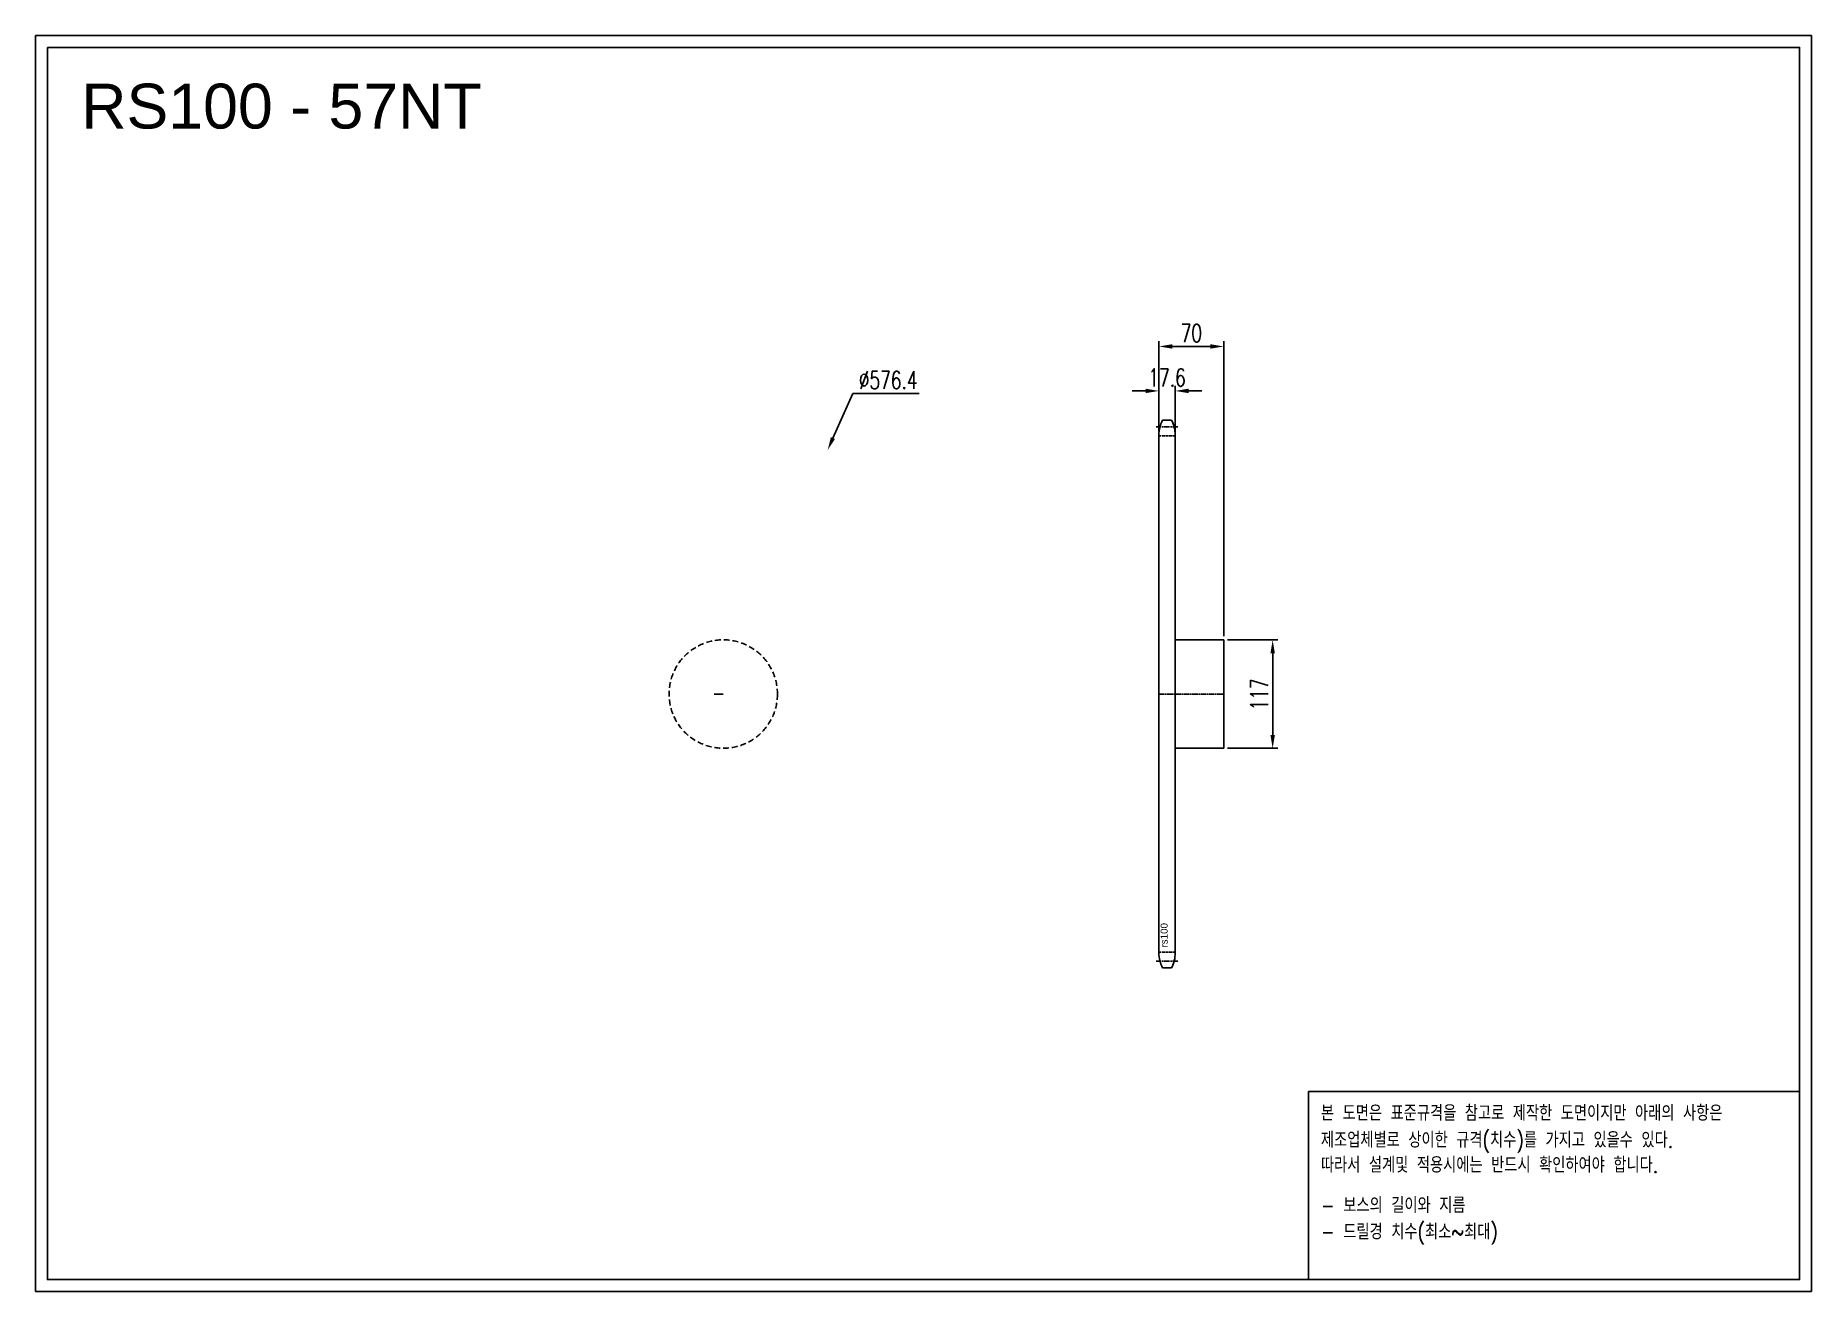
# Model space of a CAD drawing. Header units: millimetres. Extents: x -3932 to -2015, y 19971 to 21327.
import ezdxf

# ---------------------------------------------------------------- set-up
doc = ezdxf.new("R2010")
doc.units = ezdxf.units.MM
for name, pattern in [('AM_ISO02W050', [7.5, 6, -1.5]), ('AM_ISO02W050x2', [3.75, 3, -0.75]), ('AM_ISO08W050', [18, 12, -1.5, 3, -1.5]), ('AM_ISO08W050x2', [9, 6, -0.75, 1.5, -0.75]), ('HIDDEN', [9.525, 6.35, -3.175])]:
    doc.linetypes.add(name, pattern=pattern)
doc.layers.add('AM_3N', color=6, linetype='AM_ISO02W050', lineweight=25)
doc.layers.add('AM_7', color=4, linetype='AM_ISO08W050', lineweight=25)
doc.layers.add('HL', color=2, linetype='HIDDEN')
doc.layers.add('S-DIM', color=7, linetype='Continuous')
doc.styles.add('HAN', font='ROMANS.shx', dxfattribs={"width": 0.7, "bigfont": 'whgtxt.shx'})
doc.styles.add('HSG', font='SIMPLEX.shx', dxfattribs={"width": 0.7, "bigfont": 'HSG.shx'})
doc.styles.get("Standard").update_dxf_attribs({"font": 'arial.ttf'})
doc.dimstyles.new('APP32', dxfattribs={"dimscale": 8, "dimtxt": 2.4, "dimasz": 1.8, "dimexe": 0.7, "dimexo": 0.5, "dimgap": 0.6, "dimtad": 1, "dimtoh": 1, "dimdec": 1, "dimrnd": 0.01, "dimzin": 9, "dimdsep": 46, "dimtxsty": 'HSG', "dimcen": 0, "dimclrd": 1, "dimclre": 1, "dimclrt": 256, "dimazin": 2, "dimtp": 1, "dimtm": 1, "dimtfac": 0.5, "dimtdec": 1, "dimtofl": 0, "dimtmove": 0, "dimatfit": 3, "dimfxl": 0, "dimtvp": 1, "dimtolj": 2, "dimlwd": -1, "dimlwe": -1, "dimarcsym": 0})

# ---------------------------------------------------------------- blocks, each defined once
blk = doc.blocks.new('*D1')
at = {"layer": 'Defpoints', "color": 0, "transparency": 16777216}
for p in [(-2649.7, 20674.4), (-2649.7, 20557.4), (-2596.9, 20557.4)]:
    blk.add_point(p, dxfattribs=at)
at = {"layer": 'S-DIM', "color": 1, "transparency": 16777216}
for p, q in [((-2645.7, 20674.4), (-2591.3, 20674.4)), ((-2596.9, 20660), (-2596.9, 20571.8)), ((-2645.7, 20557.4), (-2591.3, 20557.4))]:
    blk.add_line(p, q, dxfattribs=at)
for points in [[(-2599.3, 20660), (-2594.5, 20660), (-2596.9, 20674.4)], [(-2599.3, 20571.8), (-2594.5, 20571.8), (-2596.9, 20557.4)]]:
    blk.add_solid(points, dxfattribs=at)
at = {"layer": 'S-DIM', "transparency": 16777216, "insert": (-2611.3, 20615.5), "char_height": 19.2, "attachment_point": 5, "rotation": 90, "style": 'HSG'}
blk.add_mtext('\\A2;117', dxfattribs=at)
blk = doc.blocks.new('*D2')
at = {"layer": 'Defpoints', "color": 0, "transparency": 16777216}
for p in [(-2702.1, 20943), (-2719.7, 20895.4), (-2702.1, 20894.6)]:
    blk.add_point(p, dxfattribs=at)
at = {"layer": 'S-DIM', "color": 1, "transparency": 16777216}
for p, q in [((-2734.1, 20943), (-2748.5, 20943)), ((-2719.7, 20899.4), (-2719.7, 20948.6)), ((-2702.1, 20898.6), (-2702.1, 20948.6)), ((-2687.7, 20943), (-2673.3, 20943))]:
    blk.add_line(p, q, dxfattribs=at)
for points in [[(-2734.1, 20945.4), (-2734.1, 20940.6), (-2719.7, 20943)], [(-2687.7, 20945.4), (-2687.7, 20940.6), (-2702.1, 20943)]]:
    blk.add_solid(points, dxfattribs=at)
at = {"layer": 'S-DIM', "transparency": 16777216, "insert": (-2710.9, 20957.4), "char_height": 19.2, "attachment_point": 5, "style": 'HSG'}
blk.add_mtext('\\A2;17.6', dxfattribs=at)
blk = doc.blocks.new('*D3')
at = {"layer": 'Defpoints', "color": 0, "transparency": 16777216}
for p in [(-2649.7, 20991), (-2719.7, 20895.4), (-2649.7, 20674.4)]:
    blk.add_point(p, dxfattribs=at)
at = {"layer": 'S-DIM', "color": 1, "transparency": 16777216}
for p, q in [((-2719.7, 20899.4), (-2719.7, 20996.6)), ((-2705.3, 20991), (-2664.1, 20991)), ((-2649.7, 20678.4), (-2649.7, 20996.6))]:
    blk.add_line(p, q, dxfattribs=at)
for points in [[(-2705.3, 20993.4), (-2705.3, 20988.6), (-2719.7, 20991)], [(-2664.1, 20993.4), (-2664.1, 20988.6), (-2649.7, 20991)]]:
    blk.add_solid(points, dxfattribs=at)
at = {"layer": 'S-DIM', "transparency": 16777216, "insert": (-2684.7, 21005.4), "char_height": 19.2, "attachment_point": 5, "style": 'HSG'}
blk.add_mtext('\\A2;70', dxfattribs=at)
blk = doc.blocks.new('*D4')
at = {"layer": 'Defpoints', "color": 0, "transparency": 16777216}
for p in [(-3077.3, 20879), (-3312.4, 20352.8)]:
    blk.add_point(p, dxfattribs=at)
at = {"layer": 'S-DIM', "color": 1, "transparency": 16777216}
for p, q in [((-3050, 20940.3), (-3071.5, 20892.2)), ((-2978.6, 20940.3), (-3050, 20940.3))]:
    blk.add_line(p, q, dxfattribs=at)
blk.add_solid([(-3073.7, 20893.2), (-3069.3, 20891.2), (-3077.3, 20879)], dxfattribs=at)
at = {"layer": 'S-DIM', "transparency": 16777216, "insert": (-3011.9, 20954.7), "char_height": 19.2, "attachment_point": 5, "style": 'HSG'}
blk.add_mtext('\\A2;∅576.4', dxfattribs=at)
blk = doc.blocks.new('notice1')
at = {"color": 4}
blk.add_lwpolyline([(-22142.12, 1735.9), (-22053.8, 1735.9), (-22053.8, 1702.07), (-22142.12, 1702.07)], close=True, dxfattribs=at)
at = {"color": 4, "style": 'HAN', "width": 0.8}
for s, p in [('본 도면은 표준규격을 참고로 제작한 도면이지만 아래의 사항은', (-22139.9, 1730.62)), ('제조업체별로 상이한 규격(치수)를 가지고 있을수 있다.', (-22139.9, 1725.78)), ('따라서 설계및 적용시에는 반드시 확인하여야 합니다.', (-22139.9, 1721.28)), ('- 보스의 길이와 지름', (-22139.9, 1714.03)), ('- 드릴경 치수(최소~최대)', (-22139.9, 1709.27))]:
    blk.add_text(s, height=2.7949, dxfattribs=at).set_placement(p)

msp = doc.modelspace()

# ---------------------------------------------------------------- linework, layer by layer
for p, q in [((-2719.68, 20895.44), (-2719.68, 20336.4)), ((-2706.06, 20911.34), (-2715.71, 20911.34)), ((-2702.08, 20895.44), (-2702.08, 20336.4)), ((-2702.08, 20674.42), (-2649.68, 20674.42)), ((-2649.68, 20674.42), (-2649.68, 20557.42)), ((-2649.68, 20557.42), (-2702.08, 20557.42)), ((-2706.06, 20320.5), (-2715.71, 20320.5))]:
    msp.add_line(p, q)
at = {"color": 3}
msp.add_line((-3199.85, 20615.92), (-3189.85, 20615.92), dxfattribs=at)
for points in [[(-3932.16, 21326.53), (-2015.36, 21326.53), (-2015.36, 19971.21), (-3932.16, 19971.21)], [(-3919.25, 21313.62), (-2028.26, 21313.62), (-2028.26, 19984.12), (-3919.25, 19984.12)]]:
    msp.add_lwpolyline(points, close=True)
for centre, start, end in [((-2685.88, 20895.44), 151.93881, 180), ((-2735.88, 20895.44), 0, 28.06119), ((-2685.88, 20336.4), 180, 208.06119), ((-2735.88, 20336.4), 331.93881, 0)]:
    msp.add_arc(centre, 33.8, start, end)
at = {"layer": 'AM_3N', "linetype": 'AM_ISO02W050x2'}
for p, q in [((-2702.08, 20894.57), (-2719.68, 20894.57)), ((-2702.08, 20337.27), (-2719.68, 20337.27))]:
    msp.add_line(p, q, dxfattribs=at)
at = {"layer": 'AM_7', "linetype": 'AM_ISO08W050x2'}
for p, q in [((-2699.08, 20904.1), (-2722.68, 20904.1)), ((-2719.68, 20615.92), (-2649.68, 20615.92)), ((-2699.08, 20327.74), (-2722.68, 20327.74))]:
    msp.add_line(p, q, dxfattribs=at)
at = {"layer": 'HL'}
msp.add_circle((-3189.85, 20615.92), 58.5, dxfattribs=at)

# ---------------------------------------------------------------- block references
at = {"xscale": 5.999594457740082, "yscale": 5.999594457740082, "zscale": 5.999594457740082}
msp.add_blockref('notice1', (130285.58, 9772.4), dxfattribs=at)

# ---------------------------------------------------------------- texts
msp.add_text('RS100 - 57NT', height=48.4042).set_placement((-3882.8, 21226.16))
at = {"insert": (-2717.85, 20342.4), "char_height": 7.56, "width": 32.5046, "attachment_point": 1, "rotation": 90}
msp.add_mtext('rs100', dxfattribs=at)

# ---------------------------------------------------------------- dimensions: what is measured, and where the dimension line sits
at = {"layer": 'S-DIM'}
dim = msp.add_linear_dim(base=(-2649.68, 20991.02), p1=(-2719.68, 20895.44), p2=(-2649.68, 20674.42), dimstyle='APP32', dxfattribs=at)
dim.commit()
dim.dimension.update_dxf_attribs({"geometry": '*D3', "text_midpoint": (-2684.68, 21005.42)})
dim = msp.add_linear_dim(base=(-2702.08, 20943.02), p1=(-2719.68, 20895.44), p2=(-2702.08, 20894.57), dimstyle='APP32', dxfattribs=at)
dim.commit()
dim.dimension.update_dxf_attribs({"geometry": '*D2', "text_midpoint": (-2710.88, 20943.02), "dimtype": 128})
dim = msp.add_diameter_dim_2p(p1=(-3312.36, 20352.79), p2=(-3077.34, 20879.05), dimstyle='APP32', dxfattribs=at)
dim.commit()
dim.dimension.update_dxf_attribs({"geometry": '*D4', "text_midpoint": (-3011.91, 20940.28), "dimtype": 131})
dim = msp.add_linear_dim(base=(-2596.95, 20557.42), p1=(-2649.68, 20674.42), p2=(-2649.68, 20557.42), angle=90, dimstyle='APP32', dxfattribs=at)
dim.commit()
dim.dimension.update_dxf_attribs({"geometry": '*D1', "text_midpoint": (-2596.95, 20615.51), "dimtype": 128})

doc.saveas('drawing.dxf')
